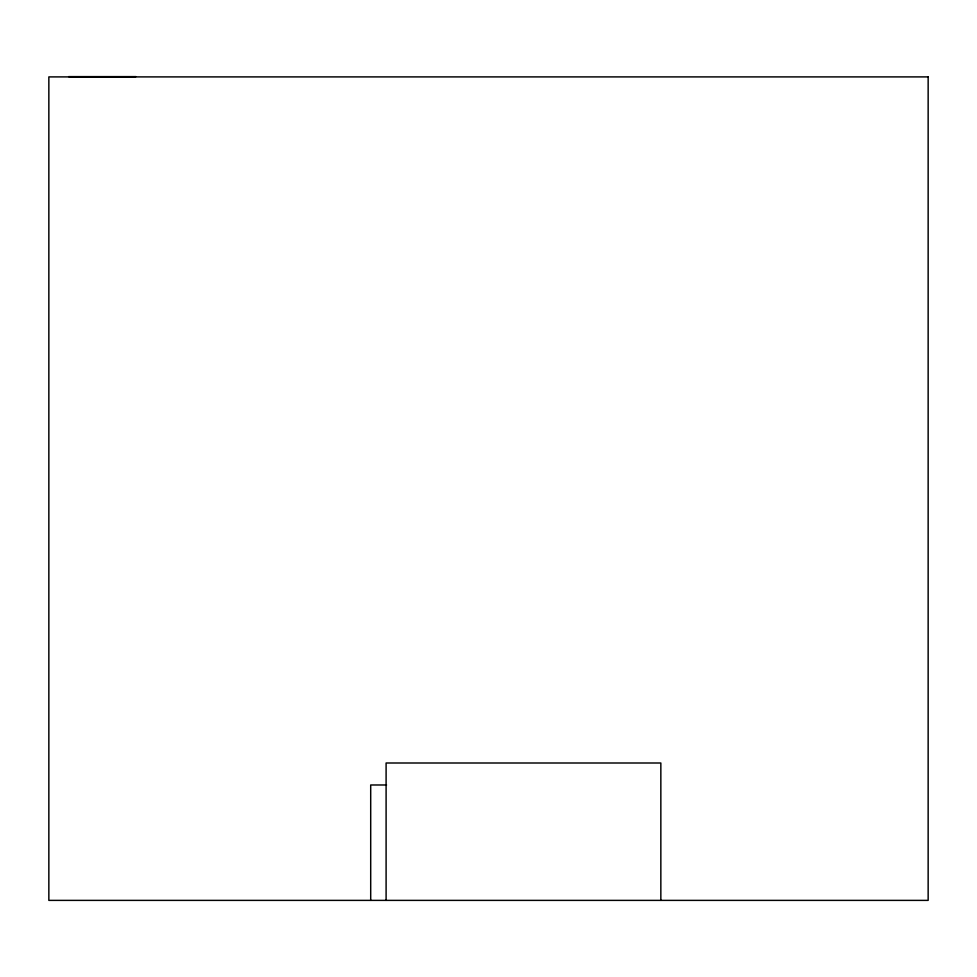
<?xml version="1.0" encoding="UTF-8"?>
<svg xmlns="http://www.w3.org/2000/svg" width="977" height="977" viewBox="0 0 977 977"><rect width="100%" height="100%" fill="white"/><g stroke="black" fill="none" stroke-linecap="round" stroke-linejoin="round"><path stroke-width="1.47" d="M68.622 76.621L135.925 76.621M386.55 784.983L370.698 784.983L370.698 900.379M660.843 900.379L660.843 763L386.098 763L386.098 900.379M928.15 76.902L48.85 76.902L48.85 900.379L928.15 900.379L928.15 76.902"/></g></svg>
